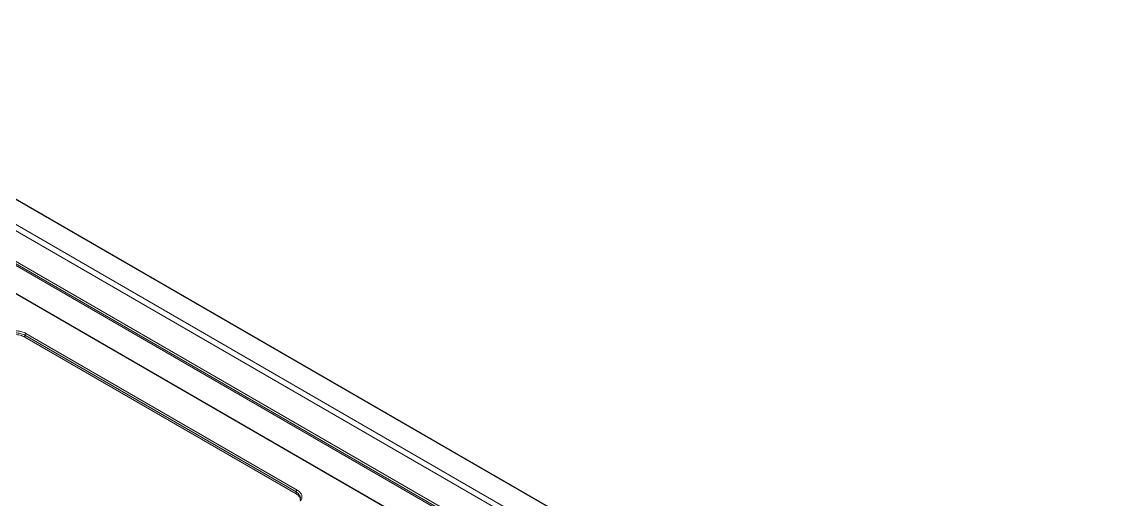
# Model space of a CAD drawing. Header units: millimetres. Extents: x -297 to 694, y -237 to 210.
# Drawn here: x 542.5 to 691.9, y 65.9 to 130.6 of the extents above; entities that cross this region are included whole.
import ezdxf

# ---------------------------------------------------------------- set-up
doc = ezdxf.new("R2010")
doc.units = ezdxf.units.MM
doc.layers.get('0').update_dxf_attribs({"lineweight": 20})

msp = doc.modelspace()

# ---------------------------------------------------------------- linework, layer by layer
at = {"linetype": 'Continuous'}
for p, q in [((500.02, 130.61), (691.73, 19.93)), ((500.21, 130.56), (691.91, 19.89)), ((680.88, 21.96), (497.21, 128)), ((681.83, 22.25), (498.16, 128.29)), ((497.98, 123.08), (672.63, 22.24)), ((672.63, 22), (497.98, 122.83)), ((498.12, 123.32), (672.78, 22.49)), ((668.96, 20.28), (494.3, 121.12)), ((669.06, 20.29), (494.4, 121.13)), ((542.88, 88.17), (542.88, 87.93)), ((542.88, 88.17), (579.65, 66.94)), ((543.02, 88.42), (579.79, 67.19)), ((579.65, 66.7), (542.88, 87.93)), ((579.65, 66.94), (579.65, 66.7))]:
    msp.add_line(p, q, dxfattribs=at)
msp.add_arc((579.55, 66.17), 0.691, 333.5954, 336.4513, dxfattribs=at)
for points, knots in [([(539.91, 88.42), (540.08, 88.52), (540.48, 88.68), (541.12, 88.79), (541.8, 88.79), (542.45, 88.68), (542.85, 88.52), (543.02, 88.42)], [0, 0, 0, 0, 1262.760773, 2674.337504, 4129.927844, 5541.990578, 6807.437546, 6807.437546, 6807.437546, 6807.437546]), ([(540.05, 88.17), (540.21, 88.26), (540.57, 88.41), (541.16, 88.51), (541.77, 88.51), (542.36, 88.41), (542.72, 88.26), (542.88, 88.17)], [0, 0, 0, 0, 1273.859205, 2678.88559, 4130.895056, 5535.957537, 6809.847961, 6809.847961, 6809.847961, 6809.847961]), ([(542.88, 87.93), (542.68, 88.04), (542.21, 88.21), (541.47, 88.29), (540.72, 88.21), (540.25, 88.04), (540.05, 87.93)], [0, 0, 0, 0, 1319.766534, 2781.754965, 4243.741802, 5563.504075, 5563.504075, 5563.504075, 5563.504075]), ([(543.02, 88.42), (542.99, 88.4), (542.94, 88.35), (542.9, 88.27), (542.88, 88.2), (542.88, 88.17)], [0, 0, 0, 0, 1423.381137, 2982.623503, 4406.017266, 4406.017266, 4406.017266, 4406.017266]), ([(579.79, 67.19), (579.76, 67.17), (579.71, 67.13), (579.66, 67.04), (579.65, 66.97), (579.65, 66.94)], [0, 0, 0, 0, 1545.669939, 3238.874086, 4784.557734, 4784.557734, 4784.557734, 4784.557734]), ([(579.65, 66.94), (579.78, 66.87), (580.02, 66.69), (580.21, 66.38), (580.23, 66.19), (580.23, 66.13)], [0, 0, 0, 0, 2149.482714, 3953.387893, 4786.870499, 4786.870499, 4786.870499, 4786.870499]), ([(579.79, 67.19), (579.94, 67.1), (580.2, 66.91), (580.44, 66.51), (580.44, 66.22), (580.41, 66.09)], [0, 0, 0, 0, 1822.217861, 3372.014149, 4787.379828, 4787.379828, 4787.379828, 4787.379828])]:
    msp.add_open_spline(points, degree=3, knots=knots, dxfattribs=at)
for points in [[(580.08, 66.32), (579.97, 66.48), (579.81, 66.6), (579.65, 66.7)], [(580.23, 65.99), (580.21, 66.11), (580.15, 66.22), (580.08, 66.32)], [(580.18, 65.89), (580.22, 65.97), (580.23, 66.05), (580.23, 66.13)], [(580.41, 66.09), (580.37, 65.95), (580.29, 65.82), (580.19, 65.71)]]:
    msp.add_open_spline(points, degree=3, dxfattribs=at)

doc.saveas('drawing.dxf')
